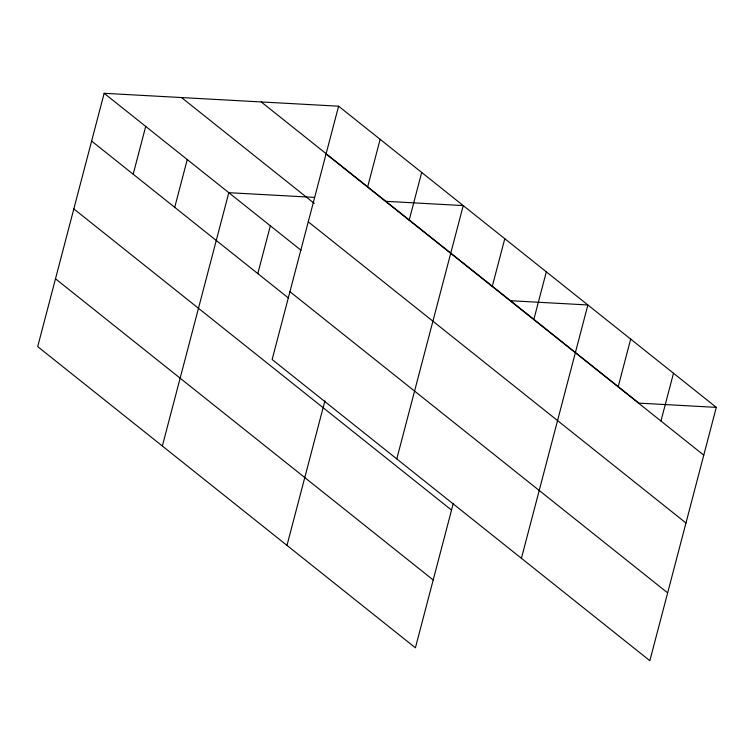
<?xml version="1.0" encoding="UTF-8"?>
<svg xmlns="http://www.w3.org/2000/svg" width="754" height="754" viewBox="0 0 754 754"><rect width="100%" height="100%" fill="white"/><g stroke="black" fill="none" stroke-linecap="round" stroke-linejoin="round"><path stroke-width="1.13" d="M338.593 106.201L272.137 359.526L649.844 660.702L716.3 407.377L338.593 106.201L104.156 93.298L37.7 346.623L415.407 647.799L453.314 503.295M133.175 174.202L145.71 126.427M174.721 207.331L187.256 159.556M162.346 446.01L228.801 192.685L314.371 197.397M257.811 273.589L270.347 225.814M367.603 187.105L380.139 139.33M286.982 545.396L324.899 400.902M409.158 220.234L421.693 172.459M396.774 458.913L463.239 205.588L385.869 201.327M492.249 286.492L504.784 238.716M533.794 319.621L546.33 271.845M521.419 558.299L587.884 304.974L510.515 300.714M618.148 386.887L630.683 339.112M660.956 421.024L673.492 373.239M716.3 407.377L638.94 403.117L261.233 101.941M326.058 153.976L703.765 455.152M181.525 97.558L314.295 203.429M308.263 221.808L685.97 522.984M104.156 93.298L301.063 250.3M289.932 291.694L667.639 592.87M91.62 141.073L288.528 298.084M73.826 208.905L451.533 510.081M55.494 278.791L433.201 579.967"/></g></svg>
